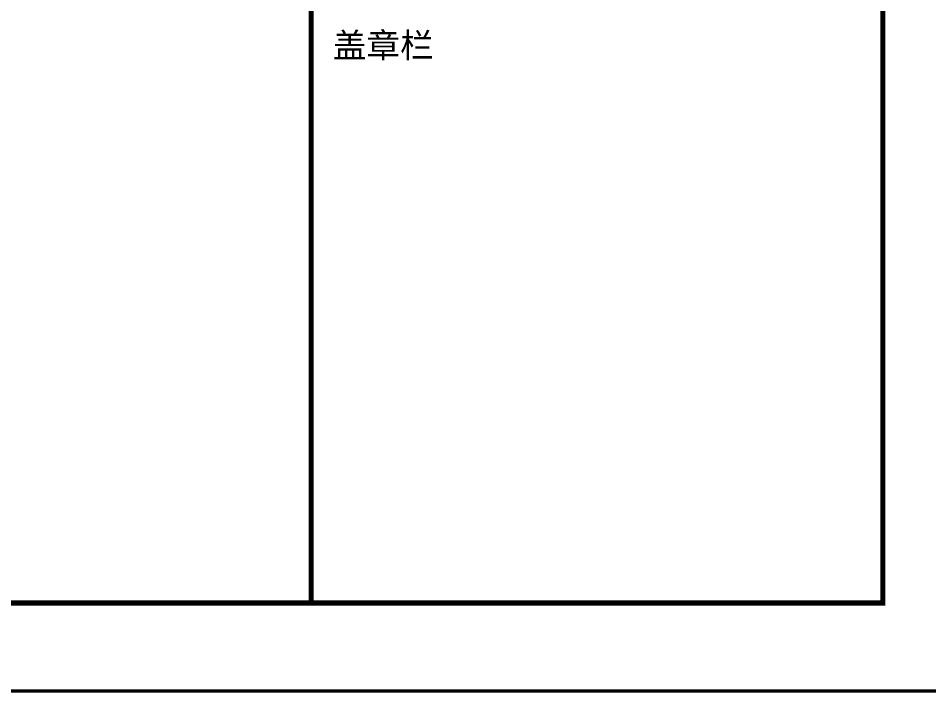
# Model space of a CAD drawing. Extents: x 447413 to 2975780, y -1432727 to 1301644.
# Drawn here: x 2690468 to 2700820, y -1361197 to -1353529 of the extents above; entities that cross this region are included whole.
import ezdxf

# ---------------------------------------------------------------- set-up
doc = ezdxf.new("R2010")
doc.units = 0
doc.header["$LTSCALE"] = 1000
doc.header["$MEASUREMENT"] = 0
doc.layers.add('图框', color=253, linetype='Continuous')
doc.styles.add('cx_biaoti', font='')
doc.styles.get('cx_biaoti').set_extended_font_data('SimSun')

# ---------------------------------------------------------------- blocks, each defined once
blk = doc.blocks.new('新块A1图框')
at = {"layer": '图框', "color": 153, "const_width": 58}
for points in [[(50699, -69074), (57199, -69074), (57199, -126474), (50699, -126474)], [(50699, -97274), (57199, -97274), (57199, -126474), (50699, -126474)]]:
    blk.add_lwpolyline(points, close=True, dxfattribs=at)
at = {"layer": '图框', "color": 153, "style": 'cx_biaoti'}
blk.add_text('盖章栏', height=280, dxfattribs=at).set_placement((50946, -120274))
blk = doc.blocks.new('A1')
at = {"layer": '图框', "color": 2, "const_width": 40}
blk.add_lwpolyline([(2104618, 748109), (2188718, 748109), (2188718, 688709), (2104618, 688709)], close=True, dxfattribs=at)
at = {"layer": '图框', "color": 153, "const_width": 58}
blk.add_lwpolyline([(2107118, 747109), (2181218, 747109), (2181218, 689709), (2107118, 689709)], close=True, dxfattribs=at)
at = {"layer": '图框'}
blk.add_blockref('新块A1图框', (2130519, 816183), dxfattribs=at)

msp = doc.modelspace()

# ---------------------------------------------------------------- block references
msp.add_blockref('A1', (512580.2, -2049886, 126000))

doc.saveas('drawing.dxf')
